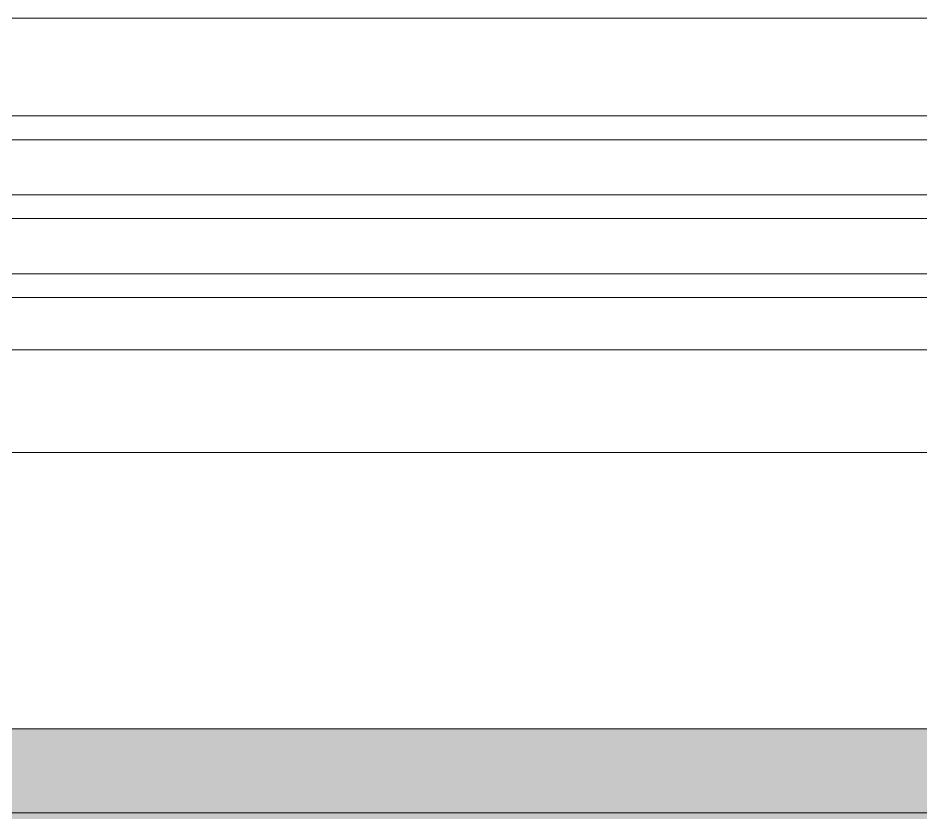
# Model space of a CAD drawing. Header units: metres. Extents: x 0.003 to 0.843, y 0.003 to 0.597.
# Drawn here: x 0.392284 to 0.396857, y 0.162814 to 0.16684 of the extents above; entities that cross this region are included whole.
import ezdxf

# ---------------------------------------------------------------- set-up
doc = ezdxf.new("R2010")
doc.units = ezdxf.units.M
for name, pattern in [('AUSGEZOGEN', [0]), ('STRICHLINIE', [19.05, 12.7, -6.35]), ('STRICHPUNKT', [25.4, 12.7, -6.35, 0, -6.35])]:
    doc.linetypes.add(name, pattern=pattern)
for name, color, linetype, lineweight in [('Bodenplatte', 7, 'AUSGEZOGEN', 18), ('Decke', 7, 'AUSGEZOGEN', 35), ('Fenster', 7, 'AUSGEZOGEN', 18), ('Wand Beton bewehrt', 7, 'AUSGEZOGEN', 35)]:
    doc.layers.add(name, color=color, linetype=linetype, lineweight=lineweight)

msp = doc.modelspace()

# ---------------------------------------------------------------- hatches: boundary and pattern name
at = {"layer": 'Bodenplatte', "linetype": 'AUSGEZOGEN', "lineweight": 13}
msp.add_hatch(color=71, dxfattribs=at).paths.add_polyline_path([(0.31836, 0.16324), (0.31836, 0.16164), (0.63036, 0.16164), (0.63036, 0.16324)])

# ---------------------------------------------------------------- linework, layer by layer
at = {"layer": 'Bodenplatte', "color": 92, "linetype": 'STRICHLINIE', "lineweight": 18}
msp.add_line((0.63036, 0.16324), (0.31836, 0.16324), dxfattribs=at)
at = {"layer": 'Decke', "color": 92, "linetype": 'STRICHPUNKT', "lineweight": 18}
msp.add_line((0.63036, 0.16324), (0.31836, 0.16324), dxfattribs=at)
at = {"layer": 'Fenster', "color": 7, "linetype": 'AUSGEZOGEN', "lineweight": 13}
for p, q in [((0.39028, 0.16684), (0.4182, 0.16684)), ((0.41846, 0.166344), (0.39002, 0.166344)), ((0.39002, 0.166224), (0.41846, 0.166224)), ((0.39002, 0.165944), (0.41846, 0.165944)), ((0.41846, 0.165824), (0.39002, 0.165824)), ((0.39002, 0.165544), (0.41846, 0.165544)), ((0.41846, 0.165424), (0.39002, 0.165424)), ((0.418164, 0.16516), (0.390316, 0.16516)), ((0.389016, 0.162814), (0.418164, 0.162814))]:
    msp.add_line(p, q, dxfattribs=at)
at = {"layer": 'Wand Beton bewehrt', "color": 180, "linetype": 'STRICHPUNKT', "lineweight": 18}
for p, q in [((0.45186, 0.16464), (0.38596, 0.16464)), ((0.38826, 0.16324), (0.44956, 0.16324))]:
    msp.add_line(p, q, dxfattribs=at)

doc.saveas('drawing.dxf')
